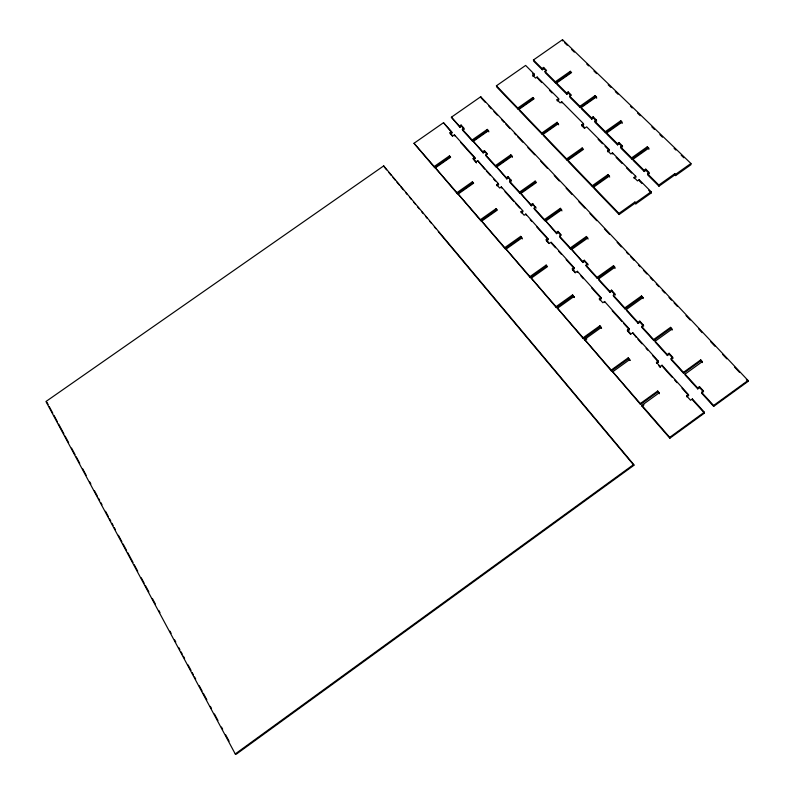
<?xml version="1.0" encoding="UTF-8"?>
<svg xmlns="http://www.w3.org/2000/svg" width="794" height="794" viewBox="0 0 794 794"><rect width="100%" height="100%" fill="white"/><g stroke="black" fill="none" stroke-linecap="round" stroke-linejoin="round"><path stroke-width="1.19" d="M704.338 412.205L704.427 413.118L669.848 438.228L669.709 437.365L704.338 412.205L692.388 398.945L690.552 400.275L686.651 395.938L688.487 394.608L662.027 365.24L660.221 366.55L660.37 367.503L658.871 365.836M748.037 380.465L748.047 381.418L713.657 406.409L713.588 405.486L748.037 380.465L480.737 96.739L451.379 117.214L459.915 127.308L461.493 126.206L461.086 125.045L459.508 126.147L459.915 127.308M235.252 753.943L633.701 464.49L383.701 165.886L45.953 401.506L235.252 753.943L236.126 754.3L633.9 465.314L633.701 464.49M669.848 438.228L642.058 406.25L641.87 405.347L659.238 392.792L657.67 391.025L640.321 403.56L640.51 404.474L657.829 391.948L657.67 391.025M697.747 388.901L697.658 387.968L699.484 386.638L699.574 387.581L697.747 388.901L685.172 375.066L685.053 374.113L702.333 361.627L700.725 359.89L683.465 372.366L683.584 373.319L700.814 360.863L700.725 359.89M642.058 406.25L643.984 404.861M688.487 394.608L688.596 395.541L686.76 396.861L686.651 395.938M713.657 406.409L701.668 393.219L701.578 392.286L703.415 390.956L699.484 386.638M658.266 361.072L658.415 362.034L656.618 363.334L656.459 362.372L658.266 361.072L632.788 332.795L631.012 334.066L627.389 330.046L629.166 328.776L604.581 301.492L602.835 302.742L599.341 298.862L601.088 297.611L577.387 271.31L575.67 272.531L572.305 268.799L574.022 267.578L551.125 242.16L549.428 243.361L546.183 239.748L547.87 238.557L525.797 214.052L524.129 215.234L520.993 211.74L522.66 210.569L501.332 186.908L499.694 188.059L496.667 184.684L498.304 183.543L477.69 160.666L476.072 161.797L476.469 162.929M669.074 353.27L669.213 354.243L667.417 355.543L667.278 354.571L669.074 353.27L672.865 357.419L671.059 358.729L671.188 359.692L683.584 373.319M630.486 334.254L627.588 331.038L629.364 329.768L629.166 328.776M638.207 323.416L639.974 322.146L639.795 321.143L638.029 322.414L638.207 323.416L626.506 310.543L626.307 309.531L643.001 297.561L641.512 295.954L624.828 307.903L625.037 308.926L641.691 296.996L641.512 295.954M653.78 340.547L653.621 339.554L670.583 327.346L670.722 328.349L653.78 340.547L641.84 327.416L641.661 326.413L643.438 325.143L639.795 321.143M628.461 358.769L611.43 371.026L611.201 370.083L628.253 357.806L629.96 360.466L628.253 357.806M640.51 404.474L612.7 371.8L629.761 359.513M667.417 355.543L655.308 342.224L655.149 341.241L672.131 329.014L670.583 327.346M599.897 325.778L600.135 326.771L583.401 338.76L583.124 337.787L599.897 325.778L601.346 327.416L584.563 339.445L611.43 371.026M584.831 340.418L586.806 339.008M572.841 295.924L556.376 307.675L556.068 306.673L572.553 294.902L574.231 297.502L572.553 294.902M613.494 265.702L613.712 266.764L597.326 278.446L597.088 277.404L613.494 265.702L614.933 267.25L598.507 278.972L598.745 280.014L610.03 292.42L611.767 291.18L611.549 290.138L609.802 291.388L610.03 292.42M583.401 338.76L557.457 308.261L573.963 296.49M601.088 297.611L601.326 298.643L599.589 299.884L599.341 298.862M625.037 308.926L613.534 296.271L613.315 295.239L615.062 293.998L611.549 290.138M546.163 265.097L546.471 266.139L530.273 277.652L529.935 276.62L546.163 265.097L547.513 266.615L531.275 278.158L556.376 307.675M586.438 236.483L586.687 237.565L570.568 249.018L570.291 247.946L586.438 236.483L588.076 239.063M634.952 202.004L635.14 203.145L619.112 214.529L618.913 213.407L634.952 202.004L635.845 203.869L651.288 192.902L651.13 191.751L639.17 179.702L637.493 180.893L634.069 177.439L635.736 176.258L612.462 152.825L610.814 153.986L607.509 150.652L609.147 149.49L586.657 126.851L585.029 127.993L581.833 124.767L583.451 123.626L561.705 101.741L560.107 102.863L557.021 99.746L558.619 98.625L537.151 77.018L535.573 78.12L532.585 75.102L534.154 74.011L525.628 65.426L496.429 85.792L496.776 87.003L518.125 109.244L533.181 98.704L532.873 97.503L517.787 108.053L518.125 109.244M674.801 173.697L674.92 174.869L658.97 186.203L658.831 185.042L674.801 173.697L675.644 175.583L691.008 164.666L690.919 163.475L562.499 39.7L533.429 59.977L533.737 61.217L542.302 69.763L543.87 68.671L543.572 67.43L542.004 68.532L542.302 69.763M635.666 202.738L651.13 191.751M675.525 174.412L690.919 163.475M582.856 262.526L582.588 261.474L584.305 260.253L584.563 261.315L582.856 262.526L571.66 249.455L587.818 237.972M575.263 272.838L572.583 269.841L574.29 268.63L574.022 267.578M597.326 278.446L586.23 266.248L585.982 265.196L587.699 263.965L584.305 260.253M557.993 231.382L558.281 232.463L556.604 233.654L556.306 232.573L557.993 231.382L561.259 234.964L559.572 236.165L559.869 237.247L570.568 249.018M645.76 169.152L645.919 170.333L644.252 171.514L644.083 170.343L645.76 169.152L649.204 172.586L647.527 173.777L647.696 174.938L658.97 186.203M548.922 243.53L546.49 240.83L548.178 239.629L547.87 238.557M532.615 203.532L532.943 204.644L531.285 205.815L530.958 204.703L532.615 203.532L536.099 208.107M619.002 142.533L619.201 143.724L617.563 144.875L617.365 143.684L619.002 142.533L622.337 145.848L622.526 147.029M609.147 149.49L609.365 150.671L607.718 151.833L607.509 150.652M544.773 220.653L544.466 219.551L560.356 208.316L560.633 209.418L544.773 220.653L534.441 209.279L534.114 208.177L535.781 207.006M631.786 159.068L631.607 157.887L647.318 146.761L647.477 147.962L631.786 159.068L620.888 148.19L620.69 147.009L622.337 145.848M520.715 236.364L521.062 237.436L505.123 248.711L504.756 247.659L520.715 236.364L522.025 237.833L506.046 249.137L530.273 277.652M608.105 174.521L608.323 175.673L592.552 186.838L592.314 185.697L608.105 174.521L609.693 177.082M556.604 233.654L545.786 221.01L561.686 209.755L560.356 208.316M619.112 214.529L593.912 188.257L593.674 187.116L609.484 175.931M644.252 171.514L633.175 160.457L632.997 159.276L648.728 148.141L647.318 146.761M508.11 176.635L508.458 177.767L506.83 178.918L506.473 177.787L508.11 176.635L511.515 181.111M593.396 118.008L591.778 119.14L591.55 117.939L593.158 116.797L596.383 120.003L596.612 121.204L593.396 118.008L593.158 116.797M584.473 128.38L582.081 125.968L583.699 124.827L583.451 123.626M519.862 193.25L519.524 192.128L535.156 181.111L535.474 182.243L519.862 193.25L509.877 182.263L509.52 181.141L511.157 179.99M605.524 132.856L605.306 131.655L620.779 120.748L620.977 121.958L605.524 132.856L594.994 122.345L594.756 121.145L596.383 120.003M496.151 208.614L496.518 209.705L480.836 220.762L480.43 219.69L496.151 208.614L497.401 210.033L481.68 221.119L505.123 248.711M582.171 147.972L582.419 149.143L566.896 160.09L566.618 158.929L582.171 147.972L583.501 149.332L567.938 160.299L568.206 161.46L592.552 186.838M531.285 205.815L520.804 193.538L536.456 182.501L535.156 181.111M617.563 144.875L606.864 134.206L606.656 133.005L622.139 122.087L620.779 120.748M474.752 157.411L475.149 158.542L473.542 159.673L473.145 158.542L474.752 157.411L454.416 134.831L452.828 135.943L449.99 132.797L451.578 131.685L443.499 122.713L414.002 143.287L434.665 167.653L449.88 157.004L449.454 155.872L434.219 166.532L434.665 167.653M484.409 150.642L484.797 151.783L483.189 152.914L482.802 151.763L484.409 150.642L487.367 153.877L485.749 155.009L486.136 156.15L495.793 166.77L511.167 155.971L510.82 154.82L495.416 165.638L495.793 166.77M568.176 91.925L568.435 93.146L566.847 94.268L566.579 93.047L568.176 91.925L571.283 95.022L569.695 96.143L569.953 97.364L580.136 107.527L595.351 96.838L595.123 95.608L579.888 106.307L580.136 107.527M472.4 181.796L472.807 182.908L457.364 193.766L456.937 192.664L472.4 181.796L473.621 183.176L458.138 194.044L480.836 220.762M557.11 122.306L557.388 123.497L542.094 134.246L541.796 133.064L557.11 122.306L558.668 124.817M506.83 178.918L496.657 166.998L512.061 156.17L510.82 154.82M566.896 160.09L543.374 135.566L543.066 134.394L558.39 123.626M591.778 119.14L581.436 108.828L581.188 107.607L596.443 96.898L595.123 95.608M452.54 136.31L450.416 133.948L452.004 132.836L451.578 131.685M532.893 76.333L534.461 75.241L534.154 74.011M472.509 141.163L472.112 140.012L487.278 129.402L487.655 130.563L472.509 141.163L462.763 130.444L462.356 129.283L463.944 128.171L461.086 125.045M555.582 83.023L555.304 81.792L570.32 71.291L570.578 72.532L555.582 83.023L545.299 72.76L545.012 71.529L546.58 70.428L543.572 67.43M457.364 193.766L435.38 167.871L450.625 157.202L449.454 155.872M483.189 152.914L473.313 141.332L488.489 130.702L487.278 129.402M542.094 134.246L519.355 110.525L519.018 109.334L534.114 98.774L532.873 97.503M566.847 94.268L556.842 84.283L556.564 83.052L571.591 72.542L570.32 71.291M564.544 42.678L567.224 45.258M571.67 49.556L574.34 52.136M586.816 64.155L588.592 65.872M593.942 71.033L596.612 73.604M608.184 84.779L610.854 87.35M615.31 91.647L617.98 94.228M630.456 106.247L632.232 107.974M637.572 113.125L640.252 115.706M651.824 126.871L654.494 129.442M659.844 134.603L662.514 137.173M674.086 148.349L675.873 150.066M681.212 155.217L683.882 157.798M595.351 96.838L596.671 98.119L596.443 96.898M620.977 121.958L622.337 123.298M674.92 174.869L675.644 175.583M543.87 68.671L546.123 70.914M568.435 93.146L570.767 95.469M619.201 143.724L621.702 146.205M645.919 170.333L649.363 173.757M533.429 59.977L542.004 68.532M545.012 71.529L555.304 81.792M556.564 83.052L566.579 93.047M569.695 96.143L579.888 106.307M581.188 107.607L591.55 117.939M594.756 121.145L605.306 131.655M606.656 133.005L617.365 143.684M620.69 147.009L631.607 157.887M632.997 159.276L644.083 170.343M647.527 173.777L658.831 185.042M532.764 73.524L534.461 75.241M538.312 79.112L541.736 82.566M549.458 90.337L552.029 92.928M598.13 139.357L602.447 143.714M605.038 146.324L609.365 150.671M616.114 157.47L622.139 163.544M626.446 167.881L631.617 173.082M641.899 183.444L639.339 180.863L639.17 179.702M648.728 190.322L651.288 192.902M635.14 203.145L635.845 203.869M496.429 85.792L517.787 108.053M519.018 109.334L541.796 133.064M543.066 134.394L566.618 158.929M567.938 160.299L592.314 185.697M593.674 187.116L618.913 213.407M481.968 98.833L485.362 102.436M488.767 106.049L491.317 108.758M493.868 111.468L497.262 115.08M501.52 119.596L504.071 122.306M505.768 124.112L510.016 128.628M514.274 133.134L515.971 134.94M517.668 136.747L522.77 142.166M527.871 147.585L534.67 154.81M540.625 161.122L547.423 168.348M554.222 175.573L559.323 180.992M566.122 188.208L572.077 194.53M578.876 201.755L584.831 208.078M589.932 213.487L596.731 220.712M604.383 228.841L609.484 234.26M617.136 242.378L621.384 246.894M626.486 252.313L628.183 254.12M630.734 256.829L634.138 260.442M638.386 264.958L640.083 266.764M643.487 270.367L646.882 273.98M650.286 277.592L652.837 280.302M656.241 283.915L658.792 286.624M662.186 290.237L664.737 292.946M668.985 297.452L671.535 300.162M674.086 302.871L677.49 306.484M685.996 315.516L690.244 320.032M698.74 329.053L702.144 332.666M710.64 341.698L714.898 346.214M722.55 354.332L726.798 358.848M734.45 366.977L739.551 372.396M746.35 379.621L748.047 381.418M560.633 209.418L561.973 210.867M613.712 266.764L615.142 268.312M670.722 328.349L672.26 330.016M700.814 360.863L702.412 362.6M461.493 126.206L464.341 129.333M484.797 151.783L487.01 154.215M508.458 177.767L510.75 180.278M532.943 204.644L535.315 207.244M558.281 232.463L560.733 235.153M584.563 261.315L587.947 265.027L587.699 263.965M611.767 291.18L615.271 295.031M639.974 322.146L643.616 326.145L643.438 325.143M669.213 354.243L672.994 358.392M699.574 387.581L703.504 391.889L703.415 390.956M451.379 117.214L459.508 126.147M462.356 129.283L472.112 140.012M473.313 141.332L482.802 151.763M485.749 155.009L495.416 165.638M496.657 166.998L506.473 177.787M509.52 181.141L519.524 192.128M520.804 193.538L530.958 204.703M534.114 208.177L544.466 219.551M545.786 221.01L556.306 232.573M559.572 236.165L570.291 247.946M571.66 249.455L582.588 261.474M585.982 265.196L597.088 277.404M598.507 278.972L609.802 291.388M613.315 295.239L624.828 307.903M626.307 309.531L638.029 322.414M641.661 326.413L653.621 339.554M655.149 341.241L667.278 354.571M671.059 358.729L683.465 372.366M685.053 374.113L697.658 387.968M701.578 392.286L713.588 405.486M452.004 132.836L443.499 122.713M460.52 142.305L475.149 158.542M484.668 169.112L477.69 160.666M486.315 170.938L490.434 175.514M493.729 179.166L495.377 181.002M504.974 191.662L513.986 201.666M515.624 203.482L519.723 208.028M530.213 219.68L531.851 221.496M536.744 226.935L548.178 239.629M551.423 243.232L555.512 247.768M558.778 251.4L561.229 254.12M566.122 259.559L574.29 268.63M580.92 275.984L583.372 278.704M591.53 287.765L601.326 298.643M612.174 310.692L622 321.59M623.637 323.406L629.364 329.768M636.262 337.43L632.788 332.795M637.9 339.256L642.009 343.812M646.108 348.368L647.745 350.184M652.678 355.652L658.415 362.034M663 367.116L672.081 377.2M674.563 379.949L677.034 382.698M681.986 388.206L688.596 395.541M704.427 413.118L692.497 399.868L692.388 398.945M473.145 158.542L476.072 161.797M656.459 362.372L660.221 366.55M474.276 160.487L475.735 162.115M521.062 237.436L522.363 238.905M600.135 326.771L601.584 328.408M657.829 391.948L659.387 393.715L659.238 392.792M414.002 143.287L434.219 166.532M435.38 167.871L456.937 192.664M458.138 194.044L480.43 219.69M481.68 221.119L504.756 247.659M506.046 249.137L529.935 276.62M531.275 278.158L556.068 306.673M557.457 308.261L583.124 337.787M584.563 339.445L611.201 370.083M612.7 371.8L640.321 403.56M641.87 405.347L669.709 437.365M385.011 167.941L386.599 169.837M388.981 172.685L391.373 175.543M392.961 177.439L395.343 180.288M396.931 182.193L399.322 185.042M400.91 186.937L403.292 189.786M405.684 192.644L407.272 194.54M409.654 197.388L411.252 199.294M413.634 202.142L415.222 204.038M417.614 206.897L419.202 208.792M421.584 211.641L423.172 213.546M425.564 216.395L427.152 218.29M429.534 221.139L431.132 223.045M434.308 226.846L435.896 228.741M438.288 231.59L633.9 465.314M46.945 402.3L48.116 404.483M49.288 406.657L52.801 413.198M53.982 415.381L57.496 421.922M58.667 424.095L63.937 433.901M65.108 436.085L68.621 442.625M71.549 448.074L75.063 454.615M76.234 456.788L79.747 463.329M82.675 468.778L86.189 475.318M89.702 481.859L90.873 484.032M94.387 490.573L97.315 496.022M98.486 498.205L99.657 500.379M100.828 502.562L101.999 504.736M105.513 511.276L108.45 516.725M109.622 518.909L110.793 521.092M111.964 523.266L113.135 525.449M114.306 527.623L115.477 529.806M118.405 535.255L121.919 541.796M123.09 543.969L126.603 550.51M127.774 552.693L133.045 562.499M134.216 564.683L137.729 571.214M141.243 577.754L144.171 583.203M145.342 585.386L148.855 591.927M152.369 598.458L155.296 603.906M158.81 610.447L159.981 612.631M169.946 631.151L171.117 633.334M174.63 639.875L175.802 642.048M178.729 647.497L179.901 649.681M181.072 651.864L182.243 654.038M183.414 656.221L184.585 658.395M188.099 664.935L191.026 670.384M192.198 672.568L193.369 674.751M194.54 676.925L195.711 679.108M199.225 685.649L202.152 691.098M203.324 693.271L206.837 699.812M210.35 706.352L211.522 708.526M214.449 713.975L217.973 720.515M221.486 727.056L222.657 729.239M225.585 734.688L229.099 741.219M383.701 165.886L384.217 166.988M449.99 132.797L450.416 133.948M454.416 134.831L454.833 135.982M496.667 184.684L497.034 185.806L498.672 184.655L498.304 183.543M501.332 186.908L501.699 188.019M488.489 130.702L488.856 131.873M480.737 96.739L481.114 97.93M520.993 211.74L521.34 212.842L522.998 211.67L522.66 210.569M525.797 214.052L526.134 215.154M512.061 156.17L512.408 157.321M546.183 239.748L546.49 240.83M572.305 268.799L572.583 269.841M577.387 271.31L577.655 272.362M537.151 77.018L537.449 78.249M557.021 99.746L557.299 100.957L558.887 99.846L558.619 98.625M604.581 301.492L604.81 302.514M561.705 101.741L561.983 102.952M562.499 39.7L562.767 40.96M581.833 124.767L582.081 125.968M627.389 330.046L627.588 331.038M612.462 152.825L612.67 154.006M643.001 297.561L643.18 298.594M662.027 365.24L662.176 366.203M634.069 177.439L634.247 178.6M635.736 176.258L635.915 177.419M648.728 148.141L648.887 149.341"/></g></svg>
